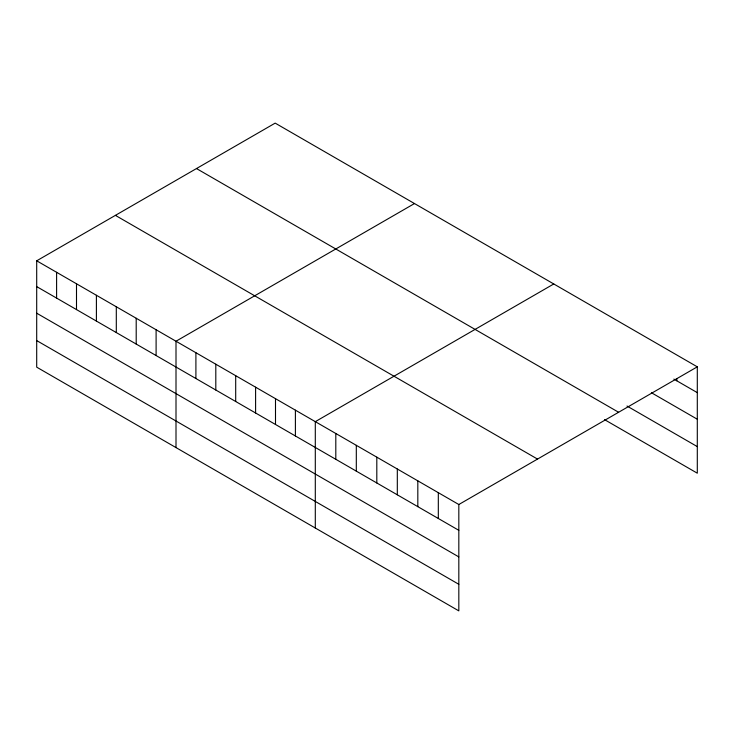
<?xml version="1.0" encoding="UTF-8"?>
<svg xmlns="http://www.w3.org/2000/svg" width="734" height="734" viewBox="0 0 734 734"><rect width="100%" height="100%" fill="white"/><g stroke="black" fill="none" stroke-linecap="round" stroke-linejoin="round"><path stroke-width="1.1" d="M36.7 260.809L458.823 504.515L458.823 610.881L36.7 367.165L36.7 260.809L275.177 123.119L697.3 366.835L697.3 473.191L604.55 419.646M414.481 203.547L176.004 341.227L176.004 447.593M553.775 283.966L315.299 421.655L315.299 528.021M458.823 504.515L697.3 366.835M673.867 379.111L697.3 392.644M651.416 392.727L697.3 419.224M627.001 406.03L697.3 446.611M196.483 168.554L618.606 412.269M115.394 215.365L537.517 459.08M36.7 286.609L458.823 530.324M36.7 313.198L458.823 556.904M36.7 340.585L458.823 584.292M676.794 378.56L676.794 380.799M438.317 492.679L438.317 518.488M417.82 480.843L417.82 506.653M397.314 469.008L397.314 494.808M376.808 457.163L376.808 482.972M356.311 445.327L356.311 471.136M335.805 433.491L335.805 459.3M295.398 410.168L295.398 435.968M275.498 398.672L275.498 424.481M255.597 387.185L255.597 412.994M235.697 375.698L235.697 401.507M215.805 364.211L215.805 390.02M195.905 352.715L195.905 378.524M156.103 329.74L156.103 355.55M136.203 318.253L136.203 344.062M116.302 306.757L116.302 332.566M96.402 295.27L96.402 321.079M76.501 283.783L76.501 309.592M56.601 272.296L56.601 298.105"/></g></svg>
